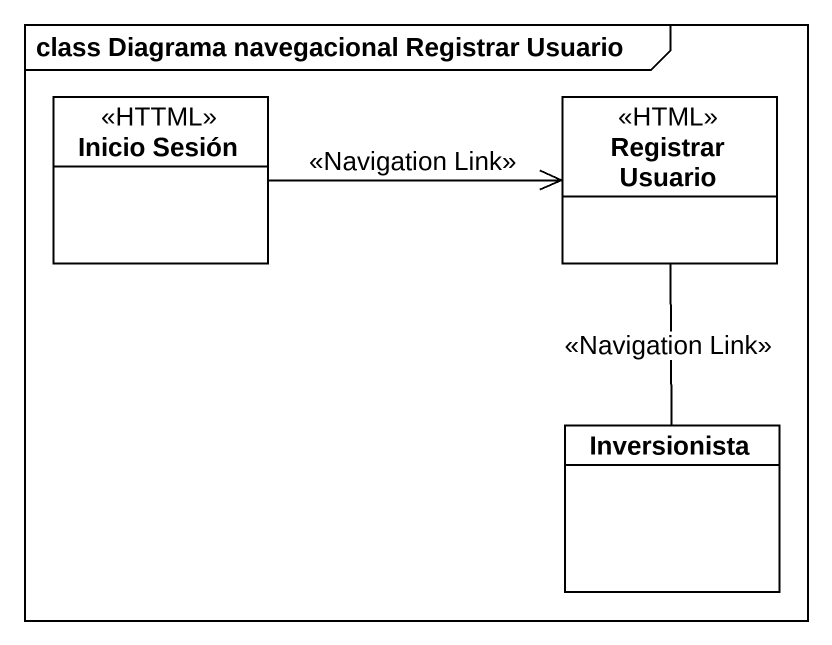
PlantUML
@startuml
mainframe class Diagrama navegacional Registrar Usuario
hide circle
hide empty members
class "Inicio Sesión" as Inicio_Sesión <<HTTML>>
class "Registrar Usuario" as Registrar_Usuario <<HTML>>
class Inversionista
Inicio_Sesión -right-> Registrar_Usuario : <<Navigation Link>>
Registrar_Usuario -- Inversionista : <<Navigation Link>>
@enduml
